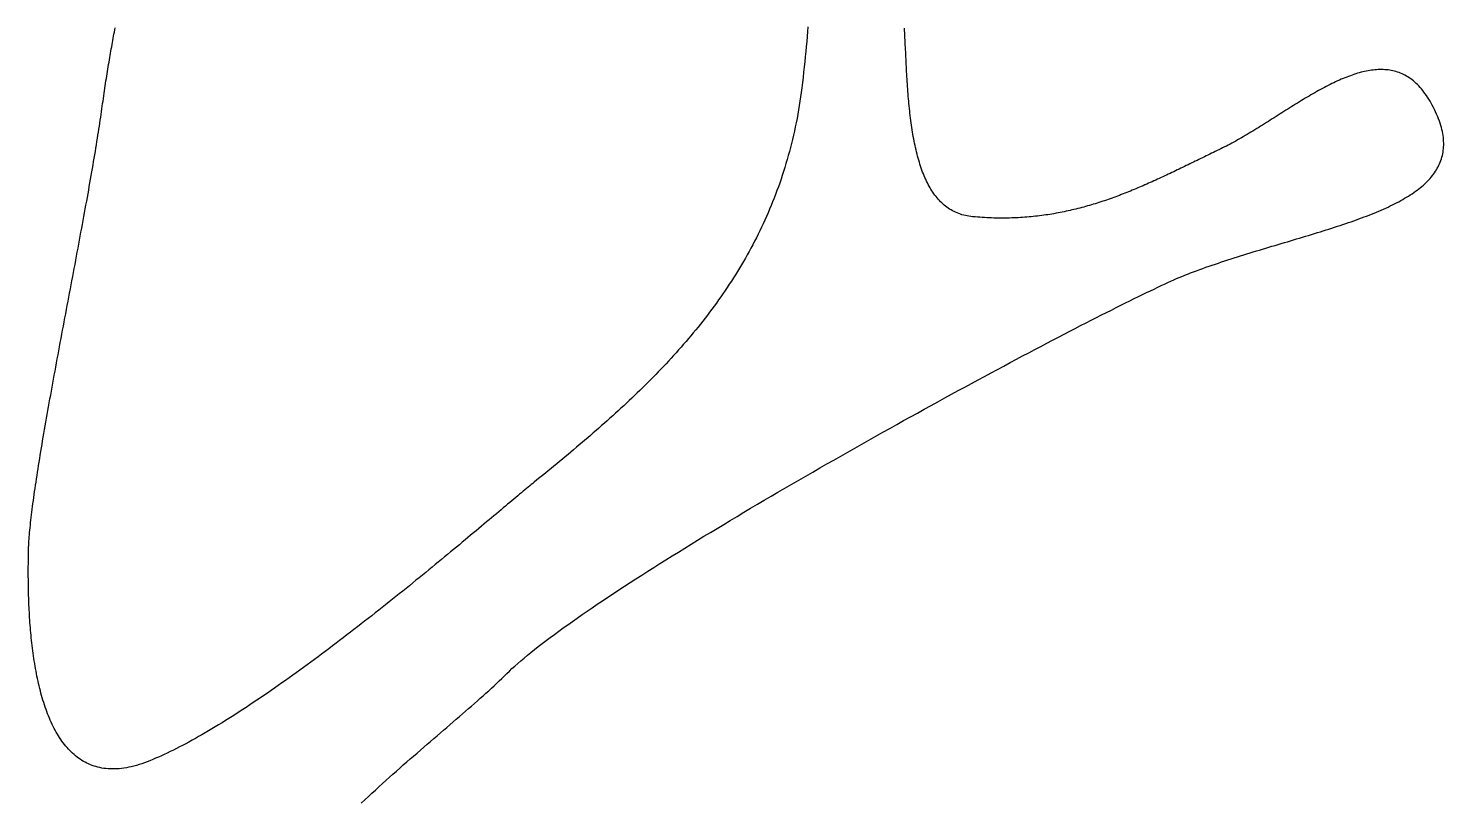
# Model space of a CAD drawing. Extents: x -220 to 640, y 0 to 300.
# Drawn here: x -154.19 to -110.61, y 228.82 to 252.64 of the extents above; entities that cross this region are included whole.
import ezdxf

# ---------------------------------------------------------------- set-up
doc = ezdxf.new("R2010")
doc.units = 0
doc.layers.get('0').update_dxf_attribs({"linetype": 'CONTINUOUS'})

msp = doc.modelspace()

# ---------------------------------------------------------------- linework, layer by layer
for points in [[(-151.93, 250.159, 0), (-151.918, 250.241, 0), (-151.907, 250.323, 0), (-151.895, 250.404, 0), (-151.884, 250.484, 0), (-151.872, 250.563, 0), (-151.861, 250.642, 0), (-151.849, 250.719, 0), (-151.838, 250.796, 0), (-151.826, 250.873, 0), (-151.814, 250.948, 0), (-151.803, 251.023, 0), (-151.791, 251.098, 0), (-151.779, 251.171, 0), (-151.768, 251.244, 0), (-151.756, 251.316, 0), (-151.744, 251.388, 0), (-151.732, 251.459, 0), (-151.721, 251.53, 0), (-151.709, 251.6, 0), (-151.697, 251.669, 0), (-151.685, 251.738, 0), (-151.674, 251.806, 0), (-151.662, 251.874, 0), (-151.65, 251.941, 0), (-151.639, 252.008, 0), (-151.627, 252.074, 0), (-151.615, 252.14, 0), (-151.604, 252.206, 0), (-151.592, 252.271, 0), (-151.58, 252.335, 0), (-151.569, 252.4, 0), (-151.557, 252.463, 0), (-151.546, 252.527, 0), (-151.535, 252.59, 0), (-151.523, 252.653, 0)], [(-130.189, 252.691, 0), (-130.202, 252.54, 0), (-130.214, 252.388, 0), (-130.228, 252.234, 0), (-130.242, 252.08, 0), (-130.256, 251.924, 0), (-130.272, 251.768, 0), (-130.288, 251.61, 0), (-130.305, 251.452, 0), (-130.322, 251.292, 0), (-130.34, 251.132, 0), (-130.359, 250.97, 0), (-130.379, 250.808, 0)], [(-125.118, 246.844, 0), (-125.175, 246.85, 0), (-125.232, 246.858, 0), (-125.287, 246.867, 0), (-125.341, 246.879, 0), (-125.394, 246.892, 0), (-125.446, 246.906, 0), (-125.497, 246.922, 0), (-125.547, 246.94, 0), (-125.596, 246.96, 0), (-125.644, 246.98, 0), (-125.691, 247.003, 0), (-125.737, 247.027, 0), (-125.782, 247.052, 0), (-125.826, 247.079, 0), (-125.868, 247.107, 0), (-125.91, 247.137, 0), (-125.951, 247.168, 0), (-125.991, 247.201, 0), (-126.03, 247.234, 0), (-126.068, 247.27, 0), (-126.106, 247.306, 0), (-126.142, 247.344, 0), (-126.178, 247.383, 0), (-126.212, 247.423, 0), (-126.246, 247.465, 0), (-126.279, 247.507, 0), (-126.311, 247.551, 0), (-126.342, 247.596, 0), (-126.373, 247.642, 0), (-126.402, 247.69, 0), (-126.431, 247.738, 0), (-126.459, 247.787, 0), (-126.487, 247.838, 0), (-126.513, 247.889, 0), (-126.539, 247.942, 0), (-126.564, 247.996, 0), (-126.589, 248.05, 0), (-126.612, 248.105, 0), (-126.635, 248.162, 0), (-126.658, 248.219, 0), (-126.679, 248.277, 0), (-126.7, 248.336, 0), (-126.721, 248.396, 0), (-126.74, 248.457, 0), (-126.759, 248.518, 0), (-126.778, 248.58, 0), (-126.796, 248.643, 0), (-126.813, 248.707, 0), (-126.83, 248.772, 0), (-126.846, 248.837, 0), (-126.862, 248.902, 0), (-126.877, 248.969, 0), (-126.892, 249.036, 0), (-126.906, 249.104, 0), (-126.919, 249.172, 0), (-126.932, 249.241, 0), (-126.945, 249.31, 0), (-126.957, 249.38, 0), (-126.969, 249.45, 0), (-126.98, 249.521, 0), (-126.991, 249.592, 0), (-127.001, 249.664, 0), (-127.011, 249.736, 0), (-127.021, 249.809, 0), (-127.03, 249.881, 0), (-127.039, 249.955, 0), (-127.048, 250.028, 0), (-127.056, 250.102, 0), (-127.064, 250.176, 0), (-127.071, 250.251, 0), (-127.079, 250.325, 0), (-127.086, 250.4, 0), (-127.092, 250.475, 0), (-127.099, 250.55, 0), (-127.105, 250.626, 0), (-127.111, 250.701, 0), (-127.116, 250.777, 0), (-127.122, 250.853, 0), (-127.127, 250.928, 0), (-127.132, 251.004, 0), (-127.137, 251.08, 0), (-127.141, 251.156, 0), (-127.146, 251.232, 0), (-127.15, 251.308, 0), (-127.154, 251.383, 0), (-127.158, 251.459, 0), (-127.162, 251.535, 0), (-127.166, 251.61, 0), (-127.17, 251.685, 0), (-127.173, 251.761, 0), (-127.177, 251.836, 0), (-127.18, 251.91, 0), (-127.184, 251.985, 0), (-127.187, 252.059, 0), (-127.191, 252.133, 0), (-127.194, 252.207, 0), (-127.198, 252.28, 0), (-127.201, 252.353, 0), (-127.204, 252.426, 0), (-127.208, 252.498, 0), (-127.212, 252.57, 0), (-127.215, 252.642, 0)], [(-110.798, 249.919, 0), (-110.831, 249.995, 0), (-110.863, 250.068, 0), (-110.896, 250.14, 0), (-110.93, 250.209, 0), (-110.965, 250.276, 0), (-111, 250.34, 0), (-111.035, 250.402, 0), (-111.071, 250.462, 0), (-111.108, 250.52, 0), (-111.145, 250.576, 0), (-111.182, 250.63, 0), (-111.221, 250.681, 0), (-111.259, 250.731, 0), (-111.298, 250.778, 0), (-111.338, 250.824, 0), (-111.378, 250.867, 0), (-111.419, 250.909, 0), (-111.46, 250.948, 0), (-111.502, 250.986, 0), (-111.544, 251.021, 0), (-111.586, 251.055, 0), (-111.629, 251.087, 0), (-111.673, 251.117, 0), (-111.717, 251.145, 0), (-111.761, 251.172, 0), (-111.806, 251.196, 0), (-111.851, 251.219, 0), (-111.897, 251.241, 0), (-111.943, 251.26, 0), (-111.989, 251.278, 0), (-112.036, 251.294, 0), (-112.084, 251.309, 0), (-112.131, 251.322, 0), (-112.179, 251.334, 0), (-112.228, 251.343, 0), (-112.277, 251.352, 0), (-112.326, 251.359, 0), (-112.375, 251.364, 0), (-112.425, 251.368, 0), (-112.476, 251.371, 0), (-112.526, 251.372, 0), (-112.577, 251.372, 0), (-112.628, 251.371, 0), (-112.68, 251.368, 0), (-112.732, 251.364, 0), (-112.784, 251.358, 0), (-112.837, 251.352, 0), (-112.889, 251.344, 0), (-112.942, 251.335, 0), (-112.996, 251.325, 0), (-113.05, 251.313, 0), (-113.103, 251.301, 0), (-113.158, 251.287, 0), (-113.212, 251.273, 0), (-113.267, 251.257, 0), (-113.322, 251.24, 0), (-113.377, 251.222, 0), (-113.433, 251.204, 0), (-113.488, 251.184, 0), (-113.544, 251.163, 0), (-113.6, 251.142, 0), (-113.657, 251.119, 0), (-113.713, 251.096, 0), (-113.77, 251.072, 0), (-113.827, 251.047, 0), (-113.884, 251.021, 0), (-113.941, 250.995, 0), (-113.999, 250.967, 0), (-114.057, 250.94, 0), (-114.114, 250.911, 0), (-114.172, 250.882, 0), (-114.23, 250.852, 0), (-114.289, 250.821, 0), (-114.347, 250.79, 0), (-114.406, 250.758, 0), (-114.464, 250.726, 0), (-114.523, 250.693, 0), (-114.582, 250.66, 0), (-114.641, 250.626, 0), (-114.7, 250.592, 0), (-114.759, 250.558, 0), (-114.819, 250.523, 0), (-114.878, 250.487, 0), (-114.937, 250.452, 0), (-114.997, 250.416, 0), (-115.057, 250.379, 0), (-115.116, 250.343, 0), (-115.176, 250.306, 0), (-115.236, 250.269, 0), (-115.295, 250.232, 0), (-115.355, 250.194, 0), (-115.415, 250.157, 0), (-115.475, 250.119, 0), (-115.535, 250.081, 0), (-115.595, 250.043, 0), (-115.654, 250.005, 0), (-115.714, 249.967, 0), (-115.774, 249.929, 0), (-115.834, 249.891, 0), (-115.894, 249.853, 0), (-115.954, 249.815, 0), (-116.013, 249.778, 0), (-116.073, 249.74, 0), (-116.133, 249.702, 0), (-116.192, 249.665, 0), (-116.252, 249.628, 0), (-116.311, 249.591, 0), (-116.371, 249.554, 0), (-116.43, 249.518, 0), (-116.489, 249.481, 0), (-116.549, 249.446, 0), (-116.608, 249.41, 0), (-116.667, 249.375, 0), (-116.725, 249.34, 0), (-116.784, 249.306, 0), (-116.843, 249.272, 0), (-116.901, 249.238, 0), (-116.96, 249.205, 0), (-117.018, 249.173, 0), (-117.076, 249.141, 0), (-117.134, 249.109, 0), (-117.191, 249.078, 0), (-117.249, 249.048, 0), (-117.306, 249.019, 0), (-117.364, 248.99, 0), (-117.421, 248.961, 0), (-117.477, 248.934, 0)], [(-130.379, 250.808, 0), (-130.397, 250.671, 0), (-130.415, 250.535, 0), (-130.435, 250.4, 0), (-130.456, 250.266, 0), (-130.479, 250.132, 0), (-130.502, 250, 0), (-130.526, 249.868, 0), (-130.552, 249.738, 0), (-130.578, 249.608, 0), (-130.606, 249.479, 0), (-130.635, 249.351, 0), (-130.664, 249.224, 0), (-130.695, 249.098, 0), (-130.727, 248.972, 0), (-130.76, 248.848, 0), (-130.794, 248.724, 0), (-130.829, 248.601, 0), (-130.865, 248.479, 0), (-130.901, 248.357, 0), (-130.939, 248.237, 0), (-130.978, 248.117, 0), (-131.018, 247.998, 0), (-131.059, 247.88, 0), (-131.1, 247.762, 0), (-131.143, 247.646, 0), (-131.187, 247.53, 0), (-131.231, 247.414, 0), (-131.276, 247.3, 0), (-131.323, 247.186, 0), (-131.37, 247.074, 0), (-131.418, 246.961, 0), (-131.467, 246.85, 0), (-131.516, 246.739, 0), (-131.567, 246.629, 0), (-131.618, 246.52, 0), (-131.671, 246.411, 0), (-131.724, 246.304, 0), (-131.777, 246.196, 0), (-131.832, 246.09, 0), (-131.888, 245.984, 0), (-131.944, 245.879, 0), (-132.001, 245.774, 0), (-132.058, 245.671, 0), (-132.117, 245.567, 0), (-132.176, 245.465, 0), (-132.236, 245.363, 0), (-132.297, 245.262, 0), (-132.358, 245.161, 0), (-132.42, 245.061, 0), (-132.483, 244.962, 0), (-132.546, 244.863, 0), (-132.61, 244.765, 0), (-132.675, 244.667, 0), (-132.741, 244.57, 0), (-132.807, 244.474, 0), (-132.873, 244.378, 0), (-132.941, 244.283, 0), (-133.009, 244.188, 0), (-133.077, 244.094, 0), (-133.146, 244.001, 0), (-133.216, 243.908, 0), (-133.286, 243.815, 0), (-133.357, 243.723, 0), (-133.428, 243.632, 0), (-133.5, 243.541, 0), (-133.573, 243.451, 0), (-133.646, 243.361, 0), (-133.719, 243.272, 0), (-133.793, 243.183, 0), (-133.868, 243.094, 0), (-133.943, 243.007, 0), (-134.018, 242.919, 0), (-134.094, 242.832, 0), (-134.171, 242.746, 0), (-134.247, 242.66, 0), (-134.325, 242.574, 0), (-134.402, 242.489, 0), (-134.481, 242.405, 0), (-134.559, 242.321, 0), (-134.638, 242.237, 0), (-134.717, 242.154, 0), (-134.797, 242.071, 0), (-134.877, 241.988, 0), (-134.958, 241.906, 0), (-135.038, 241.824, 0), (-135.119, 241.743, 0), (-135.201, 241.662, 0), (-135.283, 241.582, 0), (-135.365, 241.502, 0), (-135.447, 241.422, 0), (-135.53, 241.343, 0), (-135.613, 241.264, 0), (-135.696, 241.185, 0), (-135.78, 241.107, 0), (-135.863, 241.029, 0), (-135.947, 240.951, 0), (-136.032, 240.874, 0), (-136.116, 240.797, 0), (-136.201, 240.72, 0), (-136.286, 240.643, 0), (-136.371, 240.567, 0), (-136.456, 240.492, 0), (-136.541, 240.416, 0), (-136.627, 240.341, 0), (-136.713, 240.266, 0), (-136.799, 240.191, 0), (-136.885, 240.117, 0), (-136.971, 240.043, 0), (-137.057, 239.969, 0), (-137.144, 239.895, 0), (-137.23, 239.822, 0), (-137.317, 239.749, 0), (-137.403, 239.676, 0), (-137.49, 239.603, 0), (-137.577, 239.53, 0), (-137.664, 239.458, 0), (-137.751, 239.386, 0), (-137.838, 239.314, 0), (-137.924, 239.242, 0), (-138.011, 239.171, 0), (-138.098, 239.1, 0), (-138.185, 239.028, 0), (-138.272, 238.957, 0), (-138.359, 238.887, 0), (-138.446, 238.816, 0), (-138.533, 238.745, 0), (-138.62, 238.675, 0)], [(-154.188, 236.561, 0), (-154.187, 236.616, 0), (-154.185, 236.674, 0), (-154.182, 236.733, 0), (-154.179, 236.795, 0), (-154.175, 236.858, 0), (-154.17, 236.923, 0), (-154.165, 236.99, 0), (-154.16, 237.059, 0), (-154.154, 237.13, 0), (-154.147, 237.203, 0), (-154.14, 237.277, 0), (-154.132, 237.353, 0), (-154.124, 237.431, 0), (-154.115, 237.51, 0), (-154.105, 237.591, 0), (-154.096, 237.674, 0), (-154.085, 237.758, 0), (-154.075, 237.844, 0), (-154.063, 237.931, 0), (-154.052, 238.02, 0), (-154.04, 238.11, 0), (-154.027, 238.202, 0), (-154.014, 238.295, 0), (-154, 238.389, 0), (-153.987, 238.485, 0), (-153.972, 238.582, 0), (-153.958, 238.681, 0), (-153.942, 238.78, 0), (-153.927, 238.881, 0), (-153.911, 238.984, 0), (-153.895, 239.087, 0), (-153.878, 239.191, 0), (-153.861, 239.297, 0), (-153.844, 239.404, 0), (-153.826, 239.512, 0), (-153.809, 239.62, 0), (-153.79, 239.73, 0), (-153.772, 239.841, 0), (-153.753, 239.953, 0), (-153.734, 240.065, 0), (-153.714, 240.179, 0), (-153.695, 240.293, 0), (-153.675, 240.409, 0), (-153.654, 240.525, 0), (-153.634, 240.642, 0), (-153.613, 240.759, 0), (-153.592, 240.878, 0), (-153.571, 240.997, 0), (-153.55, 241.116, 0), (-153.528, 241.237, 0), (-153.506, 241.358, 0), (-153.484, 241.479, 0), (-153.462, 241.601, 0), (-153.44, 241.724, 0), (-153.417, 241.847, 0), (-153.395, 241.971, 0), (-153.372, 242.095, 0), (-153.349, 242.219, 0), (-153.326, 242.344, 0), (-153.303, 242.469, 0), (-153.28, 242.594, 0), (-153.256, 242.72, 0), (-153.233, 242.846, 0), (-153.209, 242.973, 0), (-153.186, 243.099, 0), (-153.162, 243.226, 0), (-153.138, 243.352, 0), (-153.114, 243.479, 0), (-153.091, 243.606, 0), (-153.067, 243.734, 0), (-153.043, 243.861, 0), (-153.019, 243.988, 0), (-152.995, 244.115, 0), (-152.971, 244.242, 0), (-152.947, 244.369, 0), (-152.923, 244.496, 0), (-152.899, 244.623, 0), (-152.875, 244.749, 0), (-152.852, 244.876, 0), (-152.828, 245.002, 0), (-152.804, 245.128, 0), (-152.781, 245.254, 0), (-152.757, 245.379, 0), (-152.734, 245.504, 0), (-152.71, 245.629, 0), (-152.687, 245.753, 0), (-152.664, 245.877, 0), (-152.641, 246, 0), (-152.618, 246.123, 0), (-152.595, 246.245, 0), (-152.573, 246.367, 0), (-152.55, 246.489, 0), (-152.528, 246.609, 0), (-152.506, 246.73, 0), (-152.484, 246.849, 0), (-152.462, 246.968, 0), (-152.441, 247.086, 0), (-152.419, 247.203, 0), (-152.398, 247.32, 0), (-152.377, 247.436, 0), (-152.357, 247.551, 0), (-152.336, 247.665, 0), (-152.316, 247.778, 0), (-152.296, 247.89, 0), (-152.277, 248.002, 0), (-152.257, 248.112, 0), (-152.238, 248.222, 0), (-152.219, 248.33, 0), (-152.201, 248.438, 0), (-152.183, 248.544, 0), (-152.165, 248.649, 0), (-152.147, 248.753, 0), (-152.13, 248.856, 0), (-152.113, 248.958, 0), (-152.097, 249.058, 0), (-152.081, 249.158, 0), (-152.065, 249.256, 0), (-152.05, 249.352, 0), (-152.035, 249.448, 0), (-152.02, 249.542, 0), (-152.006, 249.634, 0), (-151.992, 249.725, 0), (-151.979, 249.815, 0), (-151.966, 249.903, 0), (-151.953, 249.99, 0), (-151.941, 250.075, 0), (-151.93, 250.159, 0)], [(-118.414, 245.114, 0), (-118.319, 245.149, 0), (-118.223, 245.184, 0), (-118.127, 245.219, 0), (-118.031, 245.254, 0), (-117.935, 245.288, 0), (-117.838, 245.321, 0), (-117.742, 245.354, 0), (-117.645, 245.387, 0), (-117.548, 245.42, 0), (-117.451, 245.452, 0), (-117.354, 245.484, 0), (-117.256, 245.516, 0), (-117.159, 245.548, 0), (-117.062, 245.579, 0), (-116.965, 245.61, 0), (-116.868, 245.64, 0), (-116.77, 245.671, 0), (-116.673, 245.701, 0), (-116.576, 245.731, 0), (-116.479, 245.76, 0), (-116.382, 245.79, 0), (-116.286, 245.819, 0), (-116.189, 245.848, 0), (-116.093, 245.877, 0), (-115.997, 245.906, 0), (-115.901, 245.935, 0), (-115.805, 245.963, 0), (-115.71, 245.992, 0), (-115.615, 246.02, 0), (-115.52, 246.048, 0), (-115.425, 246.076, 0), (-115.331, 246.104, 0), (-115.237, 246.132, 0), (-115.144, 246.16, 0), (-115.051, 246.188, 0), (-114.958, 246.216, 0), (-114.866, 246.243, 0), (-114.774, 246.271, 0), (-114.683, 246.299, 0), (-114.592, 246.326, 0), (-114.502, 246.354, 0), (-114.412, 246.382, 0), (-114.323, 246.41, 0), (-114.234, 246.437, 0), (-114.146, 246.465, 0), (-114.059, 246.493, 0), (-113.972, 246.521, 0), (-113.886, 246.549, 0), (-113.8, 246.577, 0), (-113.715, 246.605, 0), (-113.631, 246.634, 0), (-113.548, 246.662, 0), (-113.465, 246.691, 0), (-113.383, 246.72, 0), (-113.302, 246.748, 0), (-113.222, 246.778, 0), (-113.142, 246.807, 0), (-113.064, 246.836, 0), (-112.986, 246.866, 0), (-112.909, 246.896, 0), (-112.833, 246.926, 0), (-112.758, 246.956, 0), (-112.684, 246.987, 0), (-112.611, 247.017, 0), (-112.539, 247.048, 0), (-112.468, 247.08, 0), (-112.398, 247.111, 0), (-112.328, 247.143, 0), (-112.26, 247.175, 0), (-112.193, 247.208, 0), (-112.128, 247.241, 0), (-112.063, 247.274, 0), (-111.999, 247.307, 0), (-111.937, 247.341, 0), (-111.876, 247.375, 0), (-111.816, 247.41, 0), (-111.757, 247.445, 0), (-111.699, 247.48, 0), (-111.643, 247.516, 0), (-111.588, 247.552, 0), (-111.534, 247.589, 0), (-111.481, 247.626, 0), (-111.43, 247.664, 0), (-111.38, 247.702, 0), (-111.332, 247.74, 0), (-111.285, 247.779, 0), (-111.239, 247.818, 0), (-111.195, 247.858, 0), (-111.153, 247.899, 0), (-111.111, 247.94, 0), (-111.072, 247.981, 0), (-111.033, 248.023, 0), (-110.997, 248.066, 0), (-110.961, 248.109, 0), (-110.928, 248.153, 0), (-110.896, 248.197, 0), (-110.865, 248.242, 0), (-110.837, 248.287, 0), (-110.81, 248.334, 0), (-110.784, 248.38, 0), (-110.76, 248.428, 0), (-110.738, 248.476, 0), (-110.718, 248.524, 0), (-110.699, 248.574, 0), (-110.682, 248.624, 0), (-110.667, 248.675, 0), (-110.654, 248.726, 0), (-110.643, 248.778, 0), (-110.633, 248.831, 0), (-110.626, 248.885, 0), (-110.62, 248.939, 0), (-110.616, 248.994, 0), (-110.614, 249.05, 0), (-110.614, 249.107, 0), (-110.616, 249.164, 0), (-110.619, 249.223, 0), (-110.625, 249.282, 0), (-110.633, 249.341, 0), (-110.643, 249.402, 0), (-110.655, 249.464, 0), (-110.669, 249.526, 0), (-110.685, 249.589, 0), (-110.704, 249.653, 0), (-110.724, 249.718, 0), (-110.747, 249.784, 0), (-110.772, 249.851, 0), (-110.798, 249.919, 0)], [(-117.477, 248.934, 0), (-117.534, 248.906, 0), (-117.591, 248.879, 0), (-117.647, 248.852, 0), (-117.704, 248.825, 0), (-117.76, 248.797, 0), (-117.816, 248.77, 0), (-117.872, 248.743, 0), (-117.928, 248.715, 0), (-117.984, 248.688, 0), (-118.04, 248.661, 0), (-118.096, 248.633, 0), (-118.152, 248.606, 0), (-118.208, 248.579, 0), (-118.263, 248.552, 0), (-118.319, 248.525, 0), (-118.374, 248.498, 0), (-118.43, 248.471, 0), (-118.485, 248.444, 0), (-118.541, 248.417, 0), (-118.596, 248.39, 0), (-118.652, 248.363, 0), (-118.707, 248.336, 0), (-118.762, 248.309, 0), (-118.817, 248.283, 0), (-118.873, 248.256, 0), (-118.928, 248.23, 0), (-118.983, 248.204, 0), (-119.038, 248.177, 0), (-119.094, 248.151, 0), (-119.149, 248.125, 0), (-119.204, 248.099, 0), (-119.259, 248.074, 0), (-119.315, 248.048, 0), (-119.37, 248.022, 0), (-119.425, 247.997, 0), (-119.481, 247.972, 0), (-119.536, 247.947, 0), (-119.591, 247.922, 0), (-119.647, 247.897, 0), (-119.702, 247.872, 0), (-119.758, 247.848, 0), (-119.813, 247.823, 0), (-119.869, 247.799, 0), (-119.925, 247.775, 0), (-119.98, 247.751, 0), (-120.036, 247.728, 0), (-120.092, 247.704, 0), (-120.148, 247.681, 0), (-120.204, 247.658, 0), (-120.26, 247.635, 0), (-120.316, 247.612, 0), (-120.373, 247.59, 0), (-120.429, 247.568, 0), (-120.485, 247.545, 0), (-120.542, 247.524, 0), (-120.599, 247.502, 0), (-120.655, 247.481, 0), (-120.712, 247.46, 0), (-120.769, 247.439, 0), (-120.826, 247.418, 0), (-120.884, 247.398, 0), (-120.941, 247.378, 0), (-120.998, 247.358, 0), (-121.056, 247.338, 0), (-121.114, 247.319, 0), (-121.172, 247.3, 0), (-121.23, 247.281, 0), (-121.288, 247.263, 0), (-121.346, 247.245, 0), (-121.405, 247.227, 0), (-121.463, 247.209, 0), (-121.522, 247.192, 0), (-121.581, 247.175, 0), (-121.64, 247.158, 0), (-121.699, 247.142, 0), (-121.759, 247.126, 0), (-121.819, 247.11, 0), (-121.878, 247.095, 0), (-121.939, 247.08, 0), (-121.999, 247.065, 0), (-122.059, 247.051, 0), (-122.12, 247.037, 0), (-122.181, 247.023, 0), (-122.242, 247.01, 0), (-122.303, 246.997, 0), (-122.364, 246.984, 0), (-122.426, 246.972, 0), (-122.488, 246.96, 0), (-122.55, 246.949, 0), (-122.613, 246.938, 0), (-122.675, 246.927, 0), (-122.738, 246.917, 0), (-122.801, 246.907, 0), (-122.864, 246.898, 0), (-122.928, 246.888, 0), (-122.992, 246.88, 0), (-123.056, 246.872, 0), (-123.12, 246.864, 0), (-123.185, 246.857, 0), (-123.25, 246.85, 0), (-123.315, 246.843, 0), (-123.38, 246.837, 0), (-123.446, 246.832, 0), (-123.512, 246.826, 0), (-123.578, 246.822, 0), (-123.645, 246.817, 0), (-123.712, 246.814, 0), (-123.779, 246.81, 0), (-123.847, 246.808, 0), (-123.914, 246.805, 0), (-123.983, 246.803, 0), (-124.051, 246.802, 0), (-124.12, 246.801, 0), (-124.189, 246.801, 0), (-124.258, 246.801, 0), (-124.328, 246.802, 0), (-124.398, 246.803, 0), (-124.468, 246.804, 0), (-124.539, 246.807, 0), (-124.61, 246.809, 0), (-124.681, 246.813, 0), (-124.753, 246.816, 0), (-124.825, 246.821, 0), (-124.898, 246.826, 0), (-124.971, 246.831, 0), (-125.044, 246.837, 0), (-125.118, 246.844, 0)], [(-139.461, 232.789, 0), (-139.383, 232.863, 0), (-139.302, 232.94, 0), (-139.216, 233.019, 0), (-139.125, 233.099, 0), (-139.03, 233.181, 0), (-138.931, 233.265, 0), (-138.828, 233.35, 0), (-138.721, 233.438, 0), (-138.61, 233.526, 0), (-138.495, 233.617, 0), (-138.376, 233.709, 0), (-138.253, 233.802, 0), (-138.127, 233.897, 0), (-137.997, 233.994, 0), (-137.863, 234.092, 0), (-137.726, 234.191, 0), (-137.585, 234.292, 0), (-137.442, 234.393, 0), (-137.295, 234.497, 0), (-137.145, 234.601, 0), (-136.991, 234.707, 0), (-136.835, 234.813, 0), (-136.676, 234.921, 0), (-136.514, 235.03, 0), (-136.349, 235.14, 0), (-136.181, 235.251, 0), (-136.011, 235.363, 0), (-135.838, 235.476, 0), (-135.663, 235.59, 0), (-135.485, 235.704, 0), (-135.305, 235.82, 0), (-135.123, 235.936, 0), (-134.938, 236.053, 0), (-134.751, 236.171, 0), (-134.563, 236.289, 0), (-134.372, 236.408, 0), (-134.179, 236.528, 0), (-133.985, 236.648, 0), (-133.789, 236.768, 0), (-133.591, 236.89, 0), (-133.391, 237.011, 0), (-133.19, 237.133, 0), (-132.988, 237.256, 0), (-132.784, 237.379, 0), (-132.579, 237.502, 0), (-132.372, 237.625, 0), (-132.165, 237.749, 0), (-131.956, 237.872, 0), (-131.747, 237.996, 0), (-131.536, 238.12, 0), (-131.325, 238.244, 0), (-131.112, 238.369, 0), (-130.9, 238.493, 0), (-130.686, 238.617, 0), (-130.472, 238.741, 0), (-130.257, 238.865, 0), (-130.042, 238.989, 0), (-129.827, 239.113, 0), (-129.611, 239.236, 0), (-129.395, 239.359, 0), (-129.18, 239.482, 0), (-128.964, 239.605, 0), (-128.748, 239.727, 0), (-128.532, 239.849, 0), (-128.316, 239.97, 0), (-128.101, 240.091, 0), (-127.886, 240.212, 0), (-127.671, 240.332, 0), (-127.457, 240.451, 0), (-127.244, 240.57, 0), (-127.031, 240.688, 0), (-126.818, 240.805, 0), (-126.607, 240.922, 0), (-126.396, 241.038, 0), (-126.187, 241.153, 0), (-125.978, 241.267, 0), (-125.77, 241.38, 0), (-125.564, 241.493, 0), (-125.359, 241.604, 0), (-125.155, 241.715, 0), (-124.952, 241.824, 0), (-124.751, 241.933, 0), (-124.552, 242.04, 0), (-124.354, 242.146, 0), (-124.157, 242.251, 0), (-123.963, 242.355, 0), (-123.77, 242.457, 0), (-123.579, 242.559, 0), (-123.391, 242.659, 0), (-123.204, 242.757, 0), (-123.019, 242.854, 0), (-122.837, 242.95, 0), (-122.657, 243.044, 0), (-122.479, 243.137, 0), (-122.303, 243.228, 0), (-122.13, 243.318, 0), (-121.96, 243.406, 0), (-121.792, 243.493, 0), (-121.627, 243.577, 0), (-121.465, 243.66, 0), (-121.306, 243.742, 0), (-121.15, 243.821, 0), (-120.996, 243.899, 0), (-120.846, 243.974, 0), (-120.699, 244.048, 0), (-120.555, 244.12, 0), (-120.414, 244.19, 0), (-120.277, 244.258, 0), (-120.144, 244.323, 0), (-120.013, 244.387, 0), (-119.887, 244.449, 0), (-119.764, 244.508, 0), (-119.645, 244.565, 0), (-119.53, 244.62, 0), (-119.418, 244.673, 0), (-119.311, 244.723, 0), (-119.208, 244.771, 0), (-119.108, 244.817, 0), (-119.014, 244.86, 0), (-118.923, 244.901, 0), (-118.837, 244.939, 0), (-118.755, 244.975, 0), (-118.677, 245.008, 0), (-118.605, 245.038, 0), (-118.536, 245.066, 0), (-118.473, 245.091, 0), (-118.414, 245.114, 0)], [(-138.62, 238.675, 0), (-138.663, 238.64, 0), (-138.707, 238.604, 0), (-138.754, 238.566, 0), (-138.802, 238.526, 0), (-138.851, 238.485, 0), (-138.903, 238.443, 0), (-138.956, 238.399, 0), (-139.01, 238.353, 0), (-139.067, 238.306, 0), (-139.124, 238.258, 0), (-139.184, 238.209, 0), (-139.245, 238.158, 0), (-139.307, 238.106, 0), (-139.371, 238.052, 0), (-139.436, 237.998, 0), (-139.503, 237.942, 0), (-139.571, 237.884, 0), (-139.64, 237.826, 0), (-139.711, 237.767, 0), (-139.784, 237.706, 0), (-139.857, 237.644, 0), (-139.932, 237.582, 0), (-140.008, 237.518, 0), (-140.085, 237.453, 0), (-140.164, 237.387, 0), (-140.244, 237.32, 0), (-140.325, 237.253, 0), (-140.407, 237.184, 0), (-140.49, 237.115, 0), (-140.575, 237.044, 0), (-140.66, 236.973, 0), (-140.747, 236.901, 0), (-140.834, 236.828, 0), (-140.923, 236.754, 0), (-141.013, 236.68, 0), (-141.103, 236.605, 0), (-141.195, 236.529, 0), (-141.287, 236.452, 0), (-141.381, 236.375, 0), (-141.475, 236.298, 0), (-141.57, 236.219, 0), (-141.666, 236.14, 0), (-141.763, 236.061, 0), (-141.861, 235.981, 0), (-141.959, 235.901, 0), (-142.058, 235.82, 0), (-142.158, 235.738, 0), (-142.259, 235.657, 0), (-142.36, 235.575, 0), (-142.462, 235.492, 0), (-142.565, 235.409, 0), (-142.668, 235.326, 0), (-142.772, 235.243, 0), (-142.877, 235.159, 0), (-142.982, 235.075, 0), (-143.087, 234.991, 0), (-143.193, 234.907, 0), (-143.3, 234.822, 0), (-143.407, 234.738, 0), (-143.514, 234.653, 0), (-143.622, 234.568, 0), (-143.73, 234.484, 0), (-143.839, 234.399, 0), (-143.948, 234.314, 0), (-144.057, 234.229, 0), (-144.167, 234.144, 0), (-144.277, 234.06, 0), (-144.387, 233.975, 0), (-144.497, 233.891, 0), (-144.608, 233.806, 0), (-144.718, 233.722, 0), (-144.829, 233.638, 0), (-144.941, 233.554, 0), (-145.052, 233.471, 0), (-145.163, 233.388, 0), (-145.274, 233.305, 0), (-145.386, 233.222, 0), (-145.497, 233.14, 0), (-145.609, 233.058, 0), (-145.721, 232.977, 0), (-145.832, 232.896, 0), (-145.943, 232.815, 0), (-146.055, 232.735, 0), (-146.166, 232.656, 0), (-146.277, 232.576, 0), (-146.388, 232.498, 0), (-146.499, 232.42, 0), (-146.61, 232.343, 0), (-146.72, 232.266, 0), (-146.83, 232.19, 0), (-146.94, 232.115, 0), (-147.05, 232.04, 0), (-147.159, 231.966, 0), (-147.268, 231.893, 0), (-147.377, 231.821, 0), (-147.485, 231.749, 0), (-147.593, 231.679, 0), (-147.701, 231.609, 0), (-147.808, 231.54, 0), (-147.914, 231.472, 0), (-148.02, 231.405, 0), (-148.126, 231.339, 0), (-148.231, 231.274, 0), (-148.336, 231.21, 0), (-148.439, 231.146, 0), (-148.543, 231.084, 0), (-148.646, 231.024, 0), (-148.748, 230.964, 0), (-148.849, 230.905, 0), (-148.95, 230.848, 0), (-149.05, 230.791, 0), (-149.149, 230.736, 0), (-149.248, 230.682, 0), (-149.346, 230.63, 0), (-149.443, 230.579, 0), (-149.539, 230.529, 0), (-149.634, 230.48, 0), (-149.729, 230.433, 0), (-149.822, 230.387, 0), (-149.915, 230.343, 0), (-150.007, 230.3, 0), (-150.097, 230.258, 0), (-150.187, 230.218, 0), (-150.276, 230.18, 0), (-150.364, 230.143, 0), (-150.451, 230.108, 0), (-150.536, 230.074, 0)], [(-150.536, 230.074, 0), (-150.621, 230.042, 0), (-150.704, 230.013, 0), (-150.786, 229.987, 0), (-150.866, 229.963, 0), (-150.946, 229.941, 0), (-151.024, 229.922, 0), (-151.101, 229.905, 0), (-151.176, 229.891, 0), (-151.251, 229.879, 0), (-151.324, 229.869, 0), (-151.396, 229.862, 0), (-151.467, 229.857, 0), (-151.536, 229.854, 0), (-151.605, 229.853, 0), (-151.672, 229.855, 0), (-151.738, 229.859, 0), (-151.803, 229.864, 0), (-151.867, 229.872, 0), (-151.929, 229.882, 0), (-151.991, 229.894, 0), (-152.051, 229.908, 0), (-152.111, 229.924, 0), (-152.169, 229.942, 0), (-152.226, 229.961, 0), (-152.282, 229.983, 0), (-152.337, 230.006, 0), (-152.391, 230.032, 0), (-152.444, 230.059, 0), (-152.496, 230.087, 0), (-152.547, 230.118, 0), (-152.597, 230.15, 0), (-152.646, 230.184, 0), (-152.694, 230.219, 0), (-152.741, 230.256, 0), (-152.787, 230.295, 0), (-152.832, 230.335, 0), (-152.876, 230.377, 0), (-152.919, 230.42, 0), (-152.961, 230.465, 0), (-153.003, 230.511, 0), (-153.043, 230.558, 0), (-153.082, 230.607, 0), (-153.121, 230.657, 0), (-153.159, 230.709, 0), (-153.195, 230.762, 0), (-153.231, 230.816, 0), (-153.267, 230.871, 0), (-153.301, 230.927, 0), (-153.334, 230.985, 0), (-153.367, 231.043, 0), (-153.399, 231.103, 0), (-153.43, 231.164, 0), (-153.46, 231.226, 0), (-153.489, 231.289, 0), (-153.518, 231.352, 0), (-153.546, 231.417, 0), (-153.573, 231.483, 0), (-153.599, 231.549, 0), (-153.625, 231.617, 0), (-153.65, 231.685, 0), (-153.674, 231.754, 0), (-153.698, 231.824, 0), (-153.72, 231.894, 0), (-153.743, 231.966, 0), (-153.764, 232.037, 0), (-153.785, 232.11, 0), (-153.805, 232.183, 0), (-153.824, 232.257, 0), (-153.843, 232.331, 0), (-153.862, 232.406, 0), (-153.879, 232.481, 0), (-153.896, 232.557, 0), (-153.913, 232.633, 0), (-153.928, 232.71, 0), (-153.944, 232.787, 0), (-153.958, 232.864, 0), (-153.973, 232.942, 0), (-153.986, 233.02, 0), (-153.999, 233.098, 0), (-154.012, 233.176, 0), (-154.024, 233.255, 0), (-154.035, 233.334, 0), (-154.046, 233.412, 0), (-154.057, 233.491, 0), (-154.067, 233.571, 0), (-154.076, 233.65, 0), (-154.085, 233.729, 0), (-154.094, 233.808, 0), (-154.102, 233.887, 0), (-154.11, 233.966, 0), (-154.118, 234.045, 0), (-154.125, 234.124, 0), (-154.131, 234.202, 0), (-154.137, 234.281, 0), (-154.143, 234.359, 0), (-154.149, 234.437, 0), (-154.154, 234.514, 0), (-154.158, 234.591, 0), (-154.163, 234.668, 0), (-154.167, 234.745, 0), (-154.171, 234.821, 0), (-154.174, 234.897, 0), (-154.177, 234.972, 0), (-154.18, 235.047, 0), (-154.183, 235.121, 0), (-154.185, 235.195, 0), (-154.187, 235.268, 0), (-154.189, 235.34, 0), (-154.19, 235.412, 0), (-154.192, 235.483, 0), (-154.193, 235.554, 0), (-154.193, 235.624, 0), (-154.194, 235.693, 0), (-154.195, 235.761, 0), (-154.195, 235.828, 0), (-154.195, 235.895, 0), (-154.195, 235.96, 0), (-154.195, 236.025, 0), (-154.195, 236.088, 0), (-154.194, 236.151, 0), (-154.194, 236.213, 0), (-154.193, 236.274, 0), (-154.192, 236.333, 0), (-154.191, 236.392, 0), (-154.19, 236.449, 0), (-154.189, 236.506, 0), (-154.188, 236.561, 0)], [(-143.942, 228.801, 0), (-143.833, 228.903, 0), (-143.725, 229.005, 0), (-143.616, 229.105, 0), (-143.508, 229.205, 0), (-143.4, 229.304, 0), (-143.292, 229.402, 0), (-143.184, 229.499, 0), (-143.076, 229.596, 0), (-142.968, 229.691, 0), (-142.861, 229.787, 0), (-142.754, 229.881, 0), (-142.648, 229.975, 0), (-142.542, 230.068, 0), (-142.436, 230.16, 0), (-142.331, 230.251, 0), (-142.226, 230.342, 0), (-142.122, 230.432, 0), (-142.018, 230.522, 0), (-141.915, 230.611, 0), (-141.812, 230.699, 0), (-141.71, 230.787, 0), (-141.609, 230.873, 0), (-141.508, 230.96, 0), (-141.408, 231.045, 0), (-141.309, 231.13, 0), (-141.211, 231.215, 0), (-141.113, 231.299, 0), (-141.016, 231.382, 0), (-140.921, 231.465, 0), (-140.826, 231.547, 0), (-140.732, 231.628, 0), (-140.639, 231.709, 0), (-140.547, 231.79, 0), (-140.456, 231.87, 0), (-140.367, 231.949, 0), (-140.278, 232.028, 0), (-140.191, 232.106, 0), (-140.104, 232.184, 0), (-140.019, 232.261, 0), (-139.935, 232.338, 0), (-139.853, 232.414, 0), (-139.772, 232.49, 0), (-139.692, 232.565, 0), (-139.613, 232.64, 0), (-139.536, 232.715, 0), (-139.461, 232.789, 0)]]:
    msp.add_polyline3d(points)

doc.saveas('drawing.dxf')
